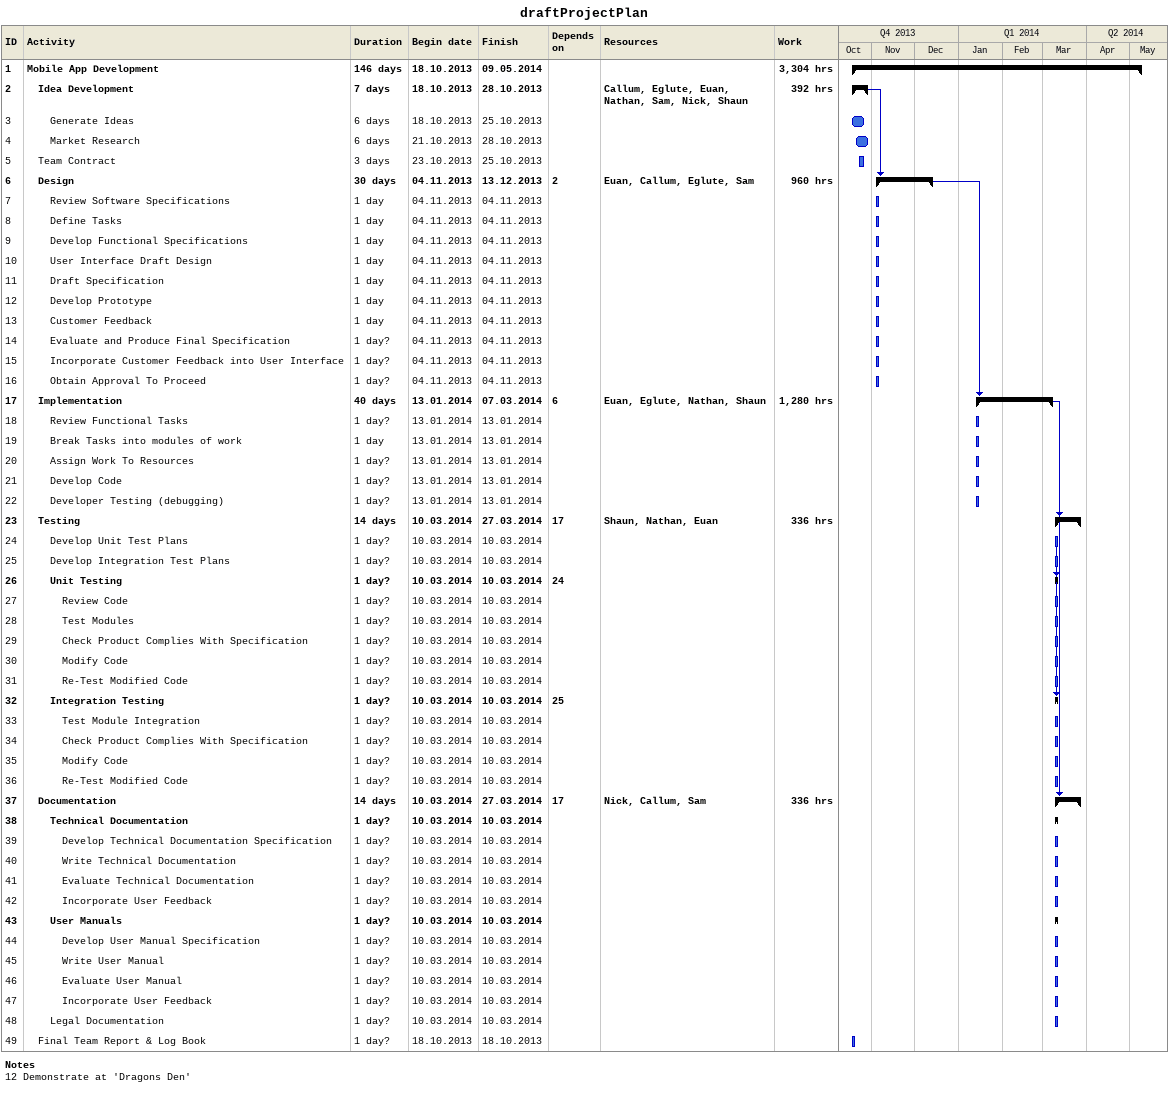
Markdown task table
draftProjectPlan

| ID | Level | Task | Duration | Start | Finish | Predecessors | Resources | Work (h) |
|---|---|---|---|---|---|---|---|---|
| 1 | 1 | **Mobile App Development** | 146d | 2013-10-18 | 2014-05-09 |  |  | 3304 |
| 2 | 2 | **Idea Development** | 7d | 2013-10-18 | 2013-10-28 |  | Callum, Eglute, Euan, Nathan, Sam, Nick, Shaun | 392 |
| 3 | 3 | Generate Ideas | 6d | 2013-10-18 | 2013-10-25 |  |  |  |
| 4 | 3 | Market Research | 6d | 2013-10-21 | 2013-10-28 |  |  |  |
| 5 | 2 | Team Contract | 3d | 2013-10-23 | 2013-10-25 |  |  |  |
| 6 | 2 | **Design** | 30d | 2013-11-04 | 2013-12-13 | 2 | Euan, Callum, Eglute, Sam | 960 |
| 7 | 3 | Review Software Specifications | 1d | 2013-11-04 | 2013-11-04 |  |  |  |
| 8 | 3 | Define Tasks | 1d | 2013-11-04 | 2013-11-04 |  |  |  |
| 9 | 3 | Develop Functional Specifications | 1d | 2013-11-04 | 2013-11-04 |  |  |  |
| 10 | 3 | User Interface Draft Design | 1d | 2013-11-04 | 2013-11-04 |  |  |  |
| 11 | 3 | Draft Specification | 1d | 2013-11-04 | 2013-11-04 |  |  |  |
| 12 | 3 | Develop Prototype | 1d | 2013-11-04 | 2013-11-04 |  |  |  |
| 13 | 3 | Customer Feedback | 1d | 2013-11-04 | 2013-11-04 |  |  |  |
| 14 | 3 | Evaluate and Produce Final Specification | 1d? | 2013-11-04 | 2013-11-04 |  |  |  |
| 15 | 3 | Incorporate Customer Feedback into User Interface | 1d? | 2013-11-04 | 2013-11-04 |  |  |  |
| 16 | 3 | Obtain Approval To Proceed | 1d? | 2013-11-04 | 2013-11-04 |  |  |  |
| 17 | 2 | **Implementation** | 40d | 2014-01-13 | 2014-03-07 | 6 | Euan, Eglute, Nathan, Shaun | 1280 |
| 18 | 3 | Review Functional Tasks | 1d? | 2014-01-13 | 2014-01-13 |  |  |  |
| 19 | 3 | Break Tasks into modules of work | 1d | 2014-01-13 | 2014-01-13 |  |  |  |
| 20 | 3 | Assign Work To Resources | 1d? | 2014-01-13 | 2014-01-13 |  |  |  |
| 21 | 3 | Develop Code | 1d? | 2014-01-13 | 2014-01-13 |  |  |  |
| 22 | 3 | Developer Testing (debugging) | 1d? | 2014-01-13 | 2014-01-13 |  |  |  |
| 23 | 2 | **Testing** | 14d | 2014-03-10 | 2014-03-27 | 17 | Shaun, Nathan, Euan | 336 |
| 24 | 3 | Develop Unit Test Plans | 1d? | 2014-03-10 | 2014-03-10 |  |  |  |
| 25 | 3 | Develop Integration Test Plans | 1d? | 2014-03-10 | 2014-03-10 |  |  |  |
| 26 | 3 | **Unit Testing** | 1d? | 2014-03-10 | 2014-03-10 | 24 |  |  |
| 27 | 4 | Review Code | 1d? | 2014-03-10 | 2014-03-10 |  |  |  |
| 28 | 4 | Test Modules | 1d? | 2014-03-10 | 2014-03-10 |  |  |  |
| 29 | 4 | Check Product Complies With Specification | 1d? | 2014-03-10 | 2014-03-10 |  |  |  |
| 30 | 4 | Modify Code | 1d? | 2014-03-10 | 2014-03-10 |  |  |  |
| 31 | 4 | Re-Test Modified Code | 1d? | 2014-03-10 | 2014-03-10 |  |  |  |
| 32 | 3 | **Integration Testing** | 1d? | 2014-03-10 | 2014-03-10 | 25 |  |  |
| 33 | 4 | Test Module Integration | 1d? | 2014-03-10 | 2014-03-10 |  |  |  |
| 34 | 4 | Check Product Complies With Specification | 1d? | 2014-03-10 | 2014-03-10 |  |  |  |
| 35 | 4 | Modify Code | 1d? | 2014-03-10 | 2014-03-10 |  |  |  |
| 36 | 4 | Re-Test Modified Code | 1d? | 2014-03-10 | 2014-03-10 |  |  |  |
| 37 | 2 | **Documentation** | 14d | 2014-03-10 | 2014-03-27 | 17 | Nick, Callum, Sam | 336 |
| 38 | 3 | **Technical Documentation** | 1d? | 2014-03-10 | 2014-03-10 |  |  |  |
| 39 | 4 | Develop Technical Documentation Specification | 1d? | 2014-03-10 | 2014-03-10 |  |  |  |
| 40 | 4 | Write Technical Documentation | 1d? | 2014-03-10 | 2014-03-10 |  |  |  |
| 41 | 4 | Evaluate Technical Documentation | 1d? | 2014-03-10 | 2014-03-10 |  |  |  |
| 42 | 4 | Incorporate User Feedback | 1d? | 2014-03-10 | 2014-03-10 |  |  |  |
| 43 | 3 | **User Manuals** | 1d? | 2014-03-10 | 2014-03-10 |  |  |  |
| 44 | 4 | Develop User Manual Specification | 1d? | 2014-03-10 | 2014-03-10 |  |  |  |
| 45 | 4 | Write User Manual | 1d? | 2014-03-10 | 2014-03-10 |  |  |  |
| 46 | 4 | Evaluate User Manual | 1d? | 2014-03-10 | 2014-03-10 |  |  |  |
| 47 | 4 | Incorporate User Feedback | 1d? | 2014-03-10 | 2014-03-10 |  |  |  |
| 48 | 3 | Legal Documentation | 1d? | 2014-03-10 | 2014-03-10 |  |  |  |
| 49 | 2 | Final Team Report & Log Book | 1d? | 2013-10-18 | 2013-10-18 |  |  |  |

Notes
- 12: Demonstrate at 'Dragons Den'
